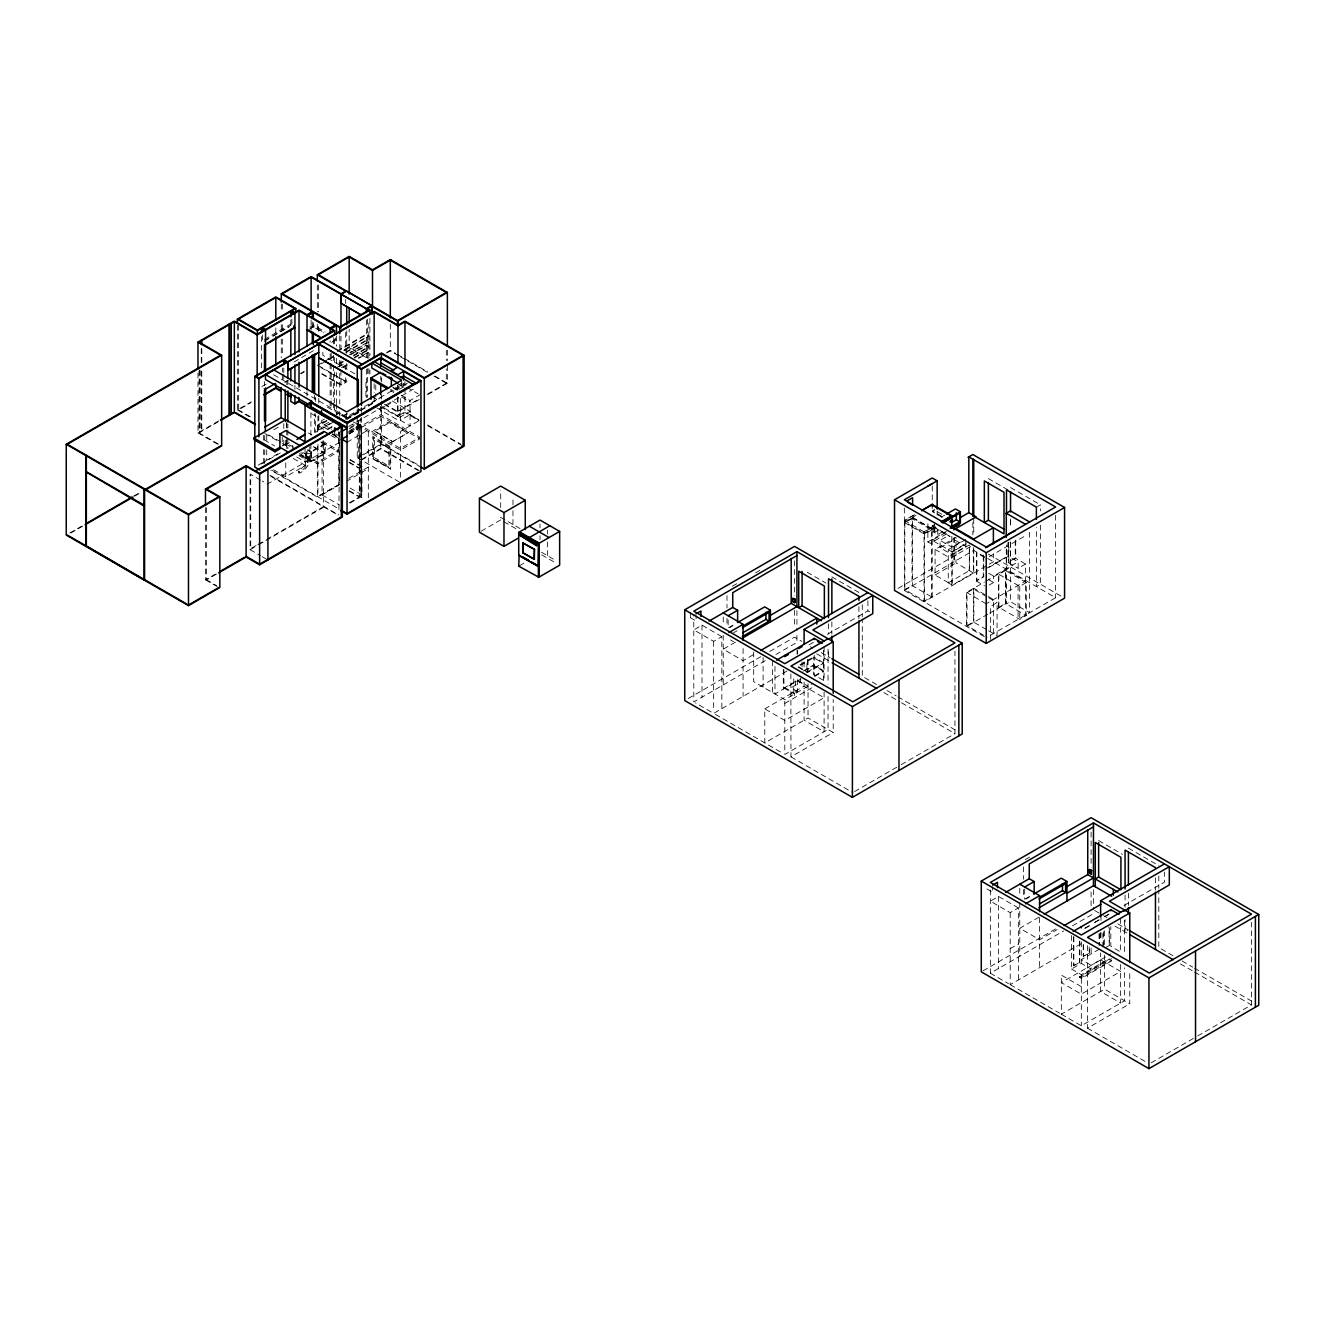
<?xml version="1.0" encoding="UTF-8"?>
<svg xmlns="http://www.w3.org/2000/svg" width="1325" height="1325" viewBox="0 0 1325 1325"><rect width="100%" height="100%" fill="white"/><g stroke="black" fill="none" stroke-linecap="round" stroke-linejoin="round"><path stroke-width="0.75" stroke-dasharray="5 3.75" d="M500.701 507.624L500.701 490.018M512.974 524.501L512.974 506.895M512.974 504.941L512.974 497.107M540.004 539.639L540.004 535.731M540.004 527.897L540.004 523.971M547.374 555.639L547.374 541.942M547.374 534.108L547.374 530.199M946.812 533.793L930.282 543.333L927.881 541.942L927.881 523.342M942.853 531.573L937.752 534.522L934.274 532.501L934.274 523.822M937.752 534.522L937.752 527.565M307.864 457.539C310.199 465.158 297.512 468.421 298.986 473.091C304.485 472.379 313.743 459.725 307.996 457.407C311.839 459.758 306.274 457.688 309.57 459.311M307.963 459.146L308.212 457.291M308.178 459.262L308.477 457.224M308.443 459.361L308.758 457.191M308.725 459.411L308.791 458.433M308.99 458.185L309.056 457.191M309.023 459.427L309.354 457.257M309.321 459.394L309.619 457.34M299.433 472.959L298.324 471.004M349.237 434.087L360.748 426.965M349.071 462.077L359.307 467.973L361.145 466.45L361.145 426.733M349.071 462.541L359.307 468.454L361.973 466.913L361.973 494.921L359.307 496.461L349.071 490.548M294.051 361.99L314.588 349.982M264.288 339.448L290.837 324.112M264.917 340.359L290.837 325.403M264.288 341.337L271.377 337.246M273.132 336.219L289.065 327.027M309.835 327.093L313.346 325.056L325.238 331.929M310.183 328.169L313.346 326.347L324.029 332.509M308.062 330.008L313.346 326.944L323.548 332.84M331.73 342.446L336.484 339.697L332.923 337.643M266.226 384.035L261.257 386.917L265.348 389.268M337.295 350.91L366.362 334.132L368.83 335.556L368.83 319.921M337.295 351.622L366.362 334.844L368.83 336.268L368.83 341.486L350.015 352.351M197.972 373.054L197.972 432.877L218.658 420.936M237.374 325.321L237.374 409.889L251.352 401.823M284.792 382.528L288.303 380.49M300.576 373.402L304.087 371.381M199.032 371L199.032 432.877L219.188 421.234M238.434 325.321L238.434 409.889L250.889 402.701M300.957 373.799L304.336 371.845M344.881 349.369L368.83 335.556M317.304 365.518L322.621 362.454M324.393 361.427L333.237 356.326M343.871 350.181L349.171 347.117L367.505 357.7M321.793 363.547L326.927 360.582M328.633 359.588L333.768 356.624M344.036 350.694L368.83 336.268M345.858 351.92L366.362 340.061L368.83 341.486M345.858 352.616L366.362 340.773L368.83 342.198L368.83 346.471L353.444 355.348M350.015 353.046L368.83 342.198M349.27 354.918L366.362 345.047L368.83 346.471M350.976 354.636L366.362 345.759L368.83 347.183L368.83 351.837L358.562 357.767M343.175 361.278L339.763 363.249L337.295 362.537L339.763 363.961L343.175 361.99M353.444 356.061L368.83 347.183M337.295 367.207L344.136 363.249M354.404 357.336L366.362 350.413L368.83 351.837M339.018 366.926L344.136 363.961M354.404 358.032L366.362 351.125L368.83 352.549L368.83 358.595M341.469 367.638L346.603 364.673M343.175 367.356L348.309 364.392M358.562 358.479L368.83 352.549M69.794 532.998L82.216 525.826M133.659 496.13L140.765 492.039M70.854 532.998L83.276 525.826M134.719 496.13L140.036 493.049M386.751 352.367L390.312 350.313L395.662 353.394M386.751 352.98L390.312 350.926L399.073 355.978M345.659 377.757L345.659 381.882L340.989 384.581L321.644 373.418M321.644 374.031L340.989 385.194L346.719 381.882L346.719 377.807M273.861 429.664L281.016 425.54M324.476 419.015L321.528 420.704L321.528 423.354L331.73 429.25M317.337 431.851L317.337 425.077L326.248 419.942M336.186 414.212L338.637 412.787L353.212 421.201M326.861 420.29L317.337 425.789L323.333 429.25M336.782 414.559L339.25 413.135M289.33 442.716L285.753 444.786L282.291 442.782M326.828 421.019L317.967 426.137L317.967 432.198M328.766 422.261L322.058 426.137L328.882 430.078M341.088 415.156L348.326 418.849M330.074 423.404L314.588 432.348L314.588 413.814M343.175 415.719L346.603 413.748M258.226 465.125L280.37 452.338M343.308 416.265L350.396 412.174M332.857 422.41L315.632 432.348L315.632 413.781M261.108 464.081L280.287 453.001M370.983 403.33L380.805 397.666M327.706 429.002L333.072 425.905M345.577 418.7L375.787 401.127M407.404 383.24L397.898 388.738L392.978 385.906M327.706 429.615L333.072 426.517M345.577 419.313L374.147 402.8L374.147 394.552M346.554 418.982L358.976 411.81M346.902 419.478L360.185 411.81M399.322 389.335L406.146 385.393M348.823 426.402L413.35 389.153M380.706 408.945L390.527 403.28M334.645 431.751L334.645 435.66L339.018 433.126M350.065 427.428L357.203 423.304M349.154 428.969L358.081 423.818L358.081 420.439M299.384 454.773L311.11 461.547L311.143 451.577L324.377 443.941L324.377 453.283L311.143 460.918L300.609 454.823M311.11 461.547L325.271 453.365L325.271 443.925L311.11 452.09L307.764 450.152M349.568 430.708L360.185 424.58M347.796 432.381L360.185 425.226L360.185 419.114M350.098 431.702L360.748 425.557L360.748 418.17M348.939 433.076L380.805 414.675L419.893 437.25L400.548 448.43L354.951 422.211M309.785 446.641L309.785 456.545L305.181 459.212L298.125 455.138M348.939 433.788L361.361 426.617M361.559 426.965L361.559 466.682L361.559 426.965L353.576 422.128M401.193 395.363L410.071 400.498L419.893 394.833M296.668 456.993L305.065 461.829L310.895 458.467L310.895 445.167M339.531 442.401L267.402 484.056L262.217 481.058M397.566 411.379L418.452 399.322M427.163 394.303L446.31 383.24L446.31 368.814M419.213 399.504L398.096 411.694L385.741 404.556M428.008 394.419L447.37 383.24L447.37 362.619M273.646 469.812L285.753 476.801L305.413 465.456L305.413 451.444M347.034 442.219L368.317 429.929L368.317 499.277M299.566 453.581L317.337 463.849L338.223 451.792L338.223 450.136L317.337 462.193L300.825 452.653M371.646 431.784L388.424 422.095L407.669 433.209M380.391 406.643L397.997 416.58L404.953 412.555L419.048 420.688M374.693 431.254L392.713 441.656L374.693 431.254L390.461 421.979L408.481 432.546L390.875 442.898M376.813 407.885L396.457 419.23L410.17 411.313L410.17 414.626L400.349 420.29L400.349 396.308L410.071 401.922M418.269 421.184L400.548 431.403L400.548 480.66M357.203 416.58L357.253 457.705L381.418 443.759L422.509 467.477M358.313 420.572L358.313 457.705L381.418 444.372L420.721 467.062M392.713 441.473L408.481 432.546M361.46 460.123L380.805 448.96L418.12 470.507M372.656 458.665L390.776 469.017L372.656 458.665L372.756 436.389L390.776 446.79L390.66 469.067M348.773 478.325L367.903 467.278L367.903 468.934L347.034 480.975M339.25 432.033L339.25 484.519L317.437 497.123L270.847 470.226M322.058 442.335L322.058 494.921L338.836 485.232L338.637 431.668M256.04 545.569L250.723 548.633L250.723 474.416M257.812 544.542L264.901 540.451M266.673 539.424L323.383 506.68L323.383 440.712M260.478 480.064L250.11 474.068L250.11 549.709L257.133 545.635M258.905 544.625L264.172 541.577M265.944 540.567L323.996 507.044M205.474 507.641L205.474 579.837L217.847 572.698M206.534 507.641L206.534 579.837L216.853 573.874M349.237 502.871L359.307 497.057L359.307 428.273L352.483 424.331M338.918 509.529L339.448 438.558L334.645 435.66M350.098 503.086L360.748 496.941L364.839 499.293M481.19 531.159L500.701 519.897L518.241 530.033M519.582 565.659L524.683 562.711M732.344 586.246L739.483 582.139M755.532 572.864L762.653 568.74M690.342 612.316L690.342 617.682L695.194 614.866M721.843 636.629L702.002 625.168L693.803 629.905L713.645 641.35L721.843 636.629L721.843 708.66M904.346 508.038L904.346 520.443L914.78 514.415M914.846 514.696L904.627 520.592L904.627 521.984L924.27 533.329L935.698 526.737M904.627 521.984L916.039 515.392M984.442 636.696L904.346 590.453L904.346 522.464L915.939 515.773M912.031 518.588L904.843 522.746L904.843 589.691L924.486 601.037L931.69 596.879L931.69 529.934L912.031 518.588L912.031 585.534L931.69 596.879M728.7 627.652L735.557 623.694M729.562 627.669L732.725 625.847M934.738 509.479L932.287 510.903L943.019 517.098M733.553 632.837L737.098 630.783M941.164 517.197L944.742 515.127M932.171 597.161L932.171 526.207L934.622 524.799M934.44 525.76L924.005 531.789L924.005 601.881L993.386 561.817L993.386 553.751M904.346 520.443L924.27 531.938L934.506 526.042M735.458 642.128L723.235 649.184L743.077 660.645L755.366 653.556M924.005 533.809L935.748 527.019M904.346 522.464L924.486 534.091L931.69 529.934M933.164 532.186L933.164 528.095L933.164 532.186L934.804 531.408L934.804 527.333M934.274 532.501L939.375 529.569M927.881 541.942L946.365 531.275M945.669 532.567L932.171 540.352L952.211 551.929L966.306 543.797M965.826 541.229L965.826 546.43L951.83 554.513L940.088 547.738L940.088 540.352L948.832 535.3M948.352 582.685L935.069 575.017L935.069 549.411L956.004 537.321L956.004 562.926L973.345 572.93L973.345 547.54M940.088 547.738L954.099 539.656L965.826 546.43M688.271 698.507L760.881 656.587M769.742 651.469L794.536 637.159L801.658 641.267M960.575 542.074L951.83 547.126L940.088 540.352M965.826 539.507L948.253 549.643L948.253 582.851L952.211 585.137L973.345 572.93M951.83 551.697L965.312 543.912M765.337 660.628L693.803 701.935L693.803 618.659M775.87 654.55L796.921 642.393L796.921 632.472M1036.382 507.144L1040.423 504.808L1040.423 510.92M898.085 588.399L971.093 546.248M813.318 642.393L808.035 645.441L812.888 648.24M827.396 634.261L867.908 610.875L872.761 613.674M904.843 589.691L912.031 585.534M904.346 590.453L973.742 550.388L1055.628 597.741L986.231 637.723M935.069 575.017L956.004 562.926M786.934 671.079L713.645 713.397L695.459 702.879M811.877 657.995L797.65 666.21L807.472 671.891L807.472 659.651M989.179 556.699L1025.533 535.681M948.253 582.851L969.387 570.644L969.387 547.208M802.983 671.146L813.649 664.984L823.487 670.649L823.487 663.345L813.649 657.68L797.65 666.922L807.472 672.603L823.487 663.345M804.755 670.831L813.649 665.68L823.487 671.361L823.487 680.354M823.487 650.409L823.487 662.649L806.908 672.206L806.908 659.966M985.866 568.723L1007.927 555.987L1007.927 542.621M989.03 567.365L1008.342 556.218L1018.163 561.899L1018.163 568.309L1025.533 564.053L1025.533 615.115M783.92 669.92L783.92 688.089L797.087 680.487M800.863 679.013L774.976 693.969L774.976 662.285M984.591 557.444L976.409 552.724L976.409 581.079L983.763 576.839L983.763 554.463M1008.342 542.256L1008.342 562.628L1015.712 558.372L1025.533 564.053M814.593 675.783L823.487 670.649M814.593 676.495L823.487 671.361M988.682 573.245L993.584 576.077L1018.163 561.899M764.79 708.875L804.093 686.184L824.1 697.728L784.798 720.436L764.79 708.875L764.79 742.911L808.035 717.951L833.21 732.493L833.21 699.484M987.887 614.154L966.571 626.46L966.571 592.424L984.376 582.139M986.131 581.128L1005.874 569.733L1025.533 581.079L986.231 603.769M986.926 596.78L973.428 588.979L967.018 592.673L967.018 625.715L983.895 635.453M1005.427 570.528L998.868 574.305L998.868 607.281L1019.753 619.338L1026.295 615.562L1026.295 582.569L1005.427 570.528L1005.427 603.504L1026.295 615.562M797.435 679.708L797.435 691.65L793.758 693.77L793.758 677.853M753.693 651.983L753.693 681.679L784.798 699.633L812.49 683.65M989.179 585.054L993.584 582.503L993.584 576.077M784.798 703.409L814.279 686.383M998.421 608.076L998.421 574.04L1019.753 586.362L1026.295 582.569M988.616 630.783L997.062 635.652L997.062 602.627L990.653 606.32L990.653 639.362M967.018 625.715L973.428 622.005L986.926 629.806M998.868 607.281L1005.427 603.504M989.642 613.144L1005.874 603.769L1005.874 569.733M1029.624 532.286L1029.624 612.746L1010.379 601.649L1006.288 604.001L1006.288 545.652M790.876 673.928L790.959 756.873L833.21 732.493M854.608 791.555L899.41 765.701M901.199 764.658L954.944 733.636L954.944 651.122M1025.318 859.594L1032.457 855.47M1018.378 907.907L998.537 896.462L990.355 901.182L1010.197 912.643L1018.378 907.907L1018.378 979.953M1025.252 898.93L1032.092 894.971M1026.097 898.963L1029.26 897.124M1038.999 917.182L1019.77 928.278L1039.612 939.74L1057.168 929.603M1010.197 948.65L1018.378 943.93M983.034 970.811L1057.433 927.864M990.355 889.953L990.355 973.213L1063.644 930.895M1072.405 925.844L1093.473 913.687M1084.728 928.179L1089.216 925.579M1123.948 905.538L1164.443 882.152L1164.443 872.016M1085.125 928.411L1089.614 925.811M1010.197 912.643L1010.197 984.674L1083.486 942.357M1083.221 944.593L1083.221 956.253L1089.614 953.039L1089.614 947.209M1083.221 956.253L1089.614 953.039M1099.352 949.18L1081.299 959.598L1091.121 965.262L1110.814 953.901M1073.432 936.642L1073.432 965.693L1079.776 962.497L1079.776 941.313M1073.432 965.693L1079.776 962.497M1104.818 948.054L1109.307 945.454L1109.307 926.854M1071.511 935.549L1071.511 969.022L1081.299 963.374L1091.121 969.039L1091.121 965.262M1071.511 969.022L1081.332 974.687L1109.025 958.704M1111.708 960.89L1081.332 978.413L1079.295 977.237L1109.654 958.903M1079.295 977.237L1111.443 958.671M1079.295 976.442L1081.332 977.618L1111.708 960.078M1081.332 986.645L1061.325 975.101L1061.325 1014.188L1104.57 989.228L1129.761 1003.77L1129.761 970.761M1061.325 1014.188L1081.332 1025.749L1124.577 1000.789L1124.577 967.78M1087.51 945.653L1087.51 1028.167L1129.761 1003.77M1151.16 1062.832L1195.945 1036.978M1197.734 1035.951L1251.479 1004.913L1251.479 922.399M1010.544 487.55L1040.423 504.808M988.384 478.607L1008.043 489.952M941.893 514.332L934.738 510.191L932.287 511.599L943.019 517.81M1008.342 562.628L1018.163 568.309M988.284 554.115L1061.126 596.167M932.171 525.495L950.091 536.559L932.171 526.207M912.528 517.429L932.171 528.774M932.171 529.089L912.528 517.744L912.528 585.816M932.336 539.374L934.738 540.766M988.682 579.671L993.584 582.503M935.069 549.411L948.352 557.08L969.304 544.989L969.304 570.595M976.409 581.079L984.591 585.816M988.616 597.757L997.062 602.627M966.571 592.424L987.274 604.382M831.868 576.855L860.488 593.368M807.207 572.251L826.005 583.116M397.45 354.438L402.8 357.518M404.589 358.545L427.76 371.928M434.882 376.035L447.37 383.24M400.812 356.988L406.063 360.019M407.818 361.029L427.064 372.143M434.053 376.168L446.31 383.24M365.849 357.352L349.171 347.73L349.171 329.163M402.684 382.991L406.245 385.045M400.349 383.538L403.628 385.426L403.628 379.762M406.874 387.314L418.269 393.889M398.709 384.018L401.988 385.906M398.709 384.465L403.628 387.298M392.978 387.314L397.898 390.163M392.978 387.778L397.898 390.61M390.527 389.219L394.072 391.273M390.527 390.627L393.807 392.515M354.868 373.816L322.869 355.348L322.869 349.485M392.316 400.995L410.17 411.313M410.17 414.626L418.286 419.296M418.882 419.992L404.953 411.942L397.997 415.967L380.971 406.129M427.594 425.01L460.669 444.107M821.202 652.546L830.096 657.68M876.554 684.512L862.277 676.263L862.277 618.957M887.253 690.689L896.18 695.84M897.969 696.867L955.077 729.843M427.859 425.772L463.088 446.111M318.364 365.518L346.719 381.882M372.209 396.738L378.967 400.647M320.849 367.572L345.659 381.882M384.267 404.39L400.349 413.682L396.457 415.918L396.457 419.23M816.763 653.854L828.523 660.645L828.523 648.372M883.825 692.561L899.824 701.803M901.596 702.83L954.944 733.636M823.487 662.649L813.649 656.968L813.649 674.69L824.1 680.719L824.1 647.246M400.349 420.29L410.071 425.905L410.071 400.498M1128.42 848.133L1158.812 865.689M360.748 410.783L359.009 409.773L359.009 411.131L346.62 418.286L346.62 411.959M1098.624 840.58L1122.557 854.393M273.646 374.793L346.62 416.928L401.574 385.194L401.574 380.225M355.15 422.791L361.973 426.733M327.424 407.189L351.788 421.085M730.423 639.892L733.553 641.697M690.342 617.682L696.072 620.994L696.072 615.628M797.65 680.156L807.472 685.837M802.039 683.468L795.48 679.675L795.48 685.207M519.996 528.559L500.701 517.412L500.701 519.897M419.213 470.524L380.805 448.347L361.46 459.51L358.313 457.705M797.435 691.65L790.876 687.857L800.366 682.392L800.366 676.86M311.524 413.731L316.725 416.746M784.748 687.609L794.586 693.29M783.92 688.089L794.586 693.985L794.586 697.762M541.478 552.227L556.152 560.707M335.705 434.02L339.117 435.991M317.337 425.077L323.333 428.538M332.293 433.706L339.465 437.846L339.465 432.298M541.793 554.893L556.086 563.142M332.293 434.418L339.448 438.558M330.919 435.395L339.564 440.397M357.253 457.705L400.548 482.697M308.41 432.927L311.922 434.948M322.439 441.026L338.223 450.136M321.909 441.987L325.271 443.925M322.439 442.682L338.223 451.792M320.865 441.904L324.377 443.941M350.032 459.543L361.973 466.45M350.032 460.023L361.973 466.913M313.545 446.608L325.271 453.365M313.843 447.188L324.377 453.283M307.632 449.556L311.143 451.577M238.434 409.889L252.197 417.839M237.374 409.889L250.707 417.59M293.885 447.37L286.829 443.295L282.225 445.945L282.225 436.041M302.729 452.471L309.785 456.545M1094.632 910.49L1101.754 914.598M1103.526 915.625L1107.087 917.678M1117.753 923.84L1128.42 930.001L1125.074 931.922L1125.074 919.649M1173.089 955.789L1158.812 947.541L1158.812 890.251M1182.016 960.94L1192.715 967.117M1194.504 968.144L1251.612 1001.12M285.72 443.925L290.755 446.84M280.569 441.788L266.722 433.788L266.722 441.805M264.735 433.474L280.469 442.55M282.225 443.56L289.231 447.618M1114.988 926.109L1128.652 933.992M1180.36 963.855L1192.798 971.043M1194.587 972.07L1251.479 1004.913M350.032 488.031L361.973 494.921M264.155 439.867L274.639 445.929M339.25 484.519L317.337 496.461L317.337 443.958M293.289 458.467L305.413 465.456M349.071 491.144L359.307 497.057M790.959 756.873L852.82 792.582M715.417 714.407L783.125 753.494M1109.307 945.454L1108.892 926.622M322.058 494.921L339.117 504.775M271.757 470.143L339.448 509.231M199.032 432.877L221.656 445.945M197.972 432.877L220.596 445.945M986.877 888.959L992.607 892.272L992.607 886.905M269.985 475.244L338.819 514.994M270.78 476.321L337.842 515.027M1087.51 1028.167L1145.827 1061.838M990.355 973.213L1008.54 983.713M1010.197 984.674L1059.569 1013.178M250.11 549.709L260.478 555.688M262.217 556.699L267.402 559.697M206.534 579.837L216.522 585.6M205.474 579.837L217.118 586.561M1158.812 875.924L1158.812 888.197M1155.466 877.846L1155.466 890.135M1128.42 893.166L1128.42 905.439M1125.074 895.087L1125.074 907.377M1124.577 920.328L1124.577 953.338M1120.635 918.523L1120.635 951.996L1110.814 946.332L1110.814 926.639M1120.635 964.484L1120.635 1003.058L1100.628 991.497L1100.628 952.923M1104.57 930.829L1104.57 944.924M1104.57 954.994L1104.57 989.228M1103.327 931.641L1103.327 947.358M1102.913 933.38L1102.913 947.11M1100.992 916.552L1100.992 920.511M1100.992 932.386L1100.992 940.303M1100.628 932.85L1100.628 940.883M1099.452 933.744L1099.452 945.404M1099.054 933.512L1099.054 945.172M1093.473 889.721L1093.473 909.695M1091.137 947.971L1091.137 953.917M1091.088 832.117L1091.088 867.179M1091.088 891.94L1091.088 908.437M1089.216 946.961L1089.216 952.791M1083.635 944.824L1083.635 956.484M1081.299 941.777L1081.299 963.374M1081.332 974.687L1081.332 977.618M1081.332 978.413L1081.332 1025.749M1079.378 941.065L1079.378 962.265M1073.846 936.874L1073.846 965.925M1055.628 515.226L1055.628 597.741M1040.423 525.164L1040.423 584.226L1036.382 586.561L1036.382 527.499M1039.612 917.695L1039.612 967.681M1024.689 889.075L1024.689 899.311M1023.529 866.832L1023.529 879.237M1023.529 889.572L1023.529 897.853M1019.753 586.362L1019.753 619.338M1019.77 888.28L1019.77 896.478M1019.77 902.607L1019.77 956.236M1018.064 585.385L1018.064 619.338M1015.712 540.153L1015.712 558.372M1015.232 540.567L1015.232 558.107L1008.805 561.817L1008.805 542.339M1010.544 520.129L1010.544 528.277M1010.544 542.538L1010.544 566.967L1006.487 569.303L1006.487 544.857M1010.379 519.135L1010.379 527.383M1010.379 541.826L1010.379 601.649M998.537 896.462L998.537 968.492M993.502 633.532L993.502 599.562L973.858 588.217L973.858 622.253M983.282 555.142L983.282 576.557L976.873 580.267L976.873 552.989M973.742 518.357L973.742 534.372M973.742 549.08L973.742 573.162M973.428 588.979L973.428 622.005M972.865 522.547L972.865 534.919M952.211 551.929L952.211 585.137M951.83 536.31L951.83 585.816M937.156 511.069L937.156 515.11M932.237 486.06L932.237 512.278M924.486 534.091L924.486 601.037M924.27 531.938L924.27 533.329M867.908 600.722L867.908 610.875M862.277 604.631L862.277 616.92M858.931 606.568L858.931 618.841M831.868 621.872L831.868 634.162M828.523 623.81L828.523 634.046M828.042 649.051L828.042 684.114M828.042 696.486L828.042 729.495L784.798 754.472L784.798 699.633M824.1 692.064L824.1 731.781L804.093 720.22L804.093 682.127M814.279 655.345L814.279 675.038M808.035 659.535L808.035 671.626M808.035 683.7L808.035 717.951M804.093 661.871L804.093 669.97M802.039 661.904L802.039 669.191M797.65 649.912L797.65 653.987M796.921 610.61L796.921 630.485M797.087 650.227L797.087 654.252M794.536 560.839L794.536 595.902M794.536 610.345L794.536 626.841M783.323 669.34L783.323 689.149M772.508 660.877L772.508 692.544M763.101 657.415L763.101 687.112M743.077 648.554L743.077 696.403M728.154 619.835L728.154 628.017M726.994 595.538L726.994 607.96M726.994 618.295L726.994 626.576M723.235 617.003L723.235 625.185M723.235 635.288L723.235 684.942M713.645 641.35L713.645 711.326M702.002 625.168L702.002 697.198M447.37 350.247L447.37 360.549M446.31 350.247L446.31 360.549M404.953 381.617L404.953 385.741M404.953 387.794L404.953 412.555M397.997 385.028L397.997 389.749M398.096 397.252L397.997 416.58M397.583 385.161L397.583 389.285M397.566 396.937L397.583 411.976M390.312 324.112L390.312 350.926M381.418 377.741L381.418 381.865M381.418 394.85L381.418 398.991M381.418 401.044L381.418 444.372M380.805 376.151L380.805 380.275M380.805 407.09L380.805 448.96M375.787 384.929L375.787 397.086M374.147 383.637L374.147 392.498M369.89 318.398L369.89 355.531M369.89 369.973L369.89 374.097M368.83 368.665L368.83 376.731M367.423 319.043L367.423 358.247M367.423 368.549L367.423 397.434M366.362 319.971L366.362 357.17M366.362 369.261L366.362 397.483M365.915 382.544L365.915 396.705M361.559 467.162L361.559 495.169M361.46 407.454L361.46 415.47M361.46 417.474L361.361 497.289M361.145 466.913L361.145 494.921M360.748 426.269L360.748 496.941M359.721 428.041L359.721 467.742M359.721 468.222L359.721 496.229M358.313 408.199L358.313 412.323M357.253 409.028L357.253 413.085M346.719 330.919L346.719 353.344M346.719 363.547L346.719 369.658M345.659 299.367L345.659 303.508M345.659 332.376L345.659 350.943M345.659 365.385L345.659 369.509M340.989 336.268L340.989 348.508M340.989 360.731L340.989 368.085M340.989 370.139L340.989 385.194M339.763 335.788L339.763 348.425M339.763 360.4L339.763 368.615M339.763 373.352L339.763 403.86M339.763 411.644L339.763 416.249M336.484 335.97L336.484 346.272M336.484 358.214L336.484 364.839M336.484 372.607L336.484 403.462M336.484 404.042L336.484 414.361M335.424 337.809L335.424 339.697L330.14 342.744L330.14 340.856M334.579 338.902L334.579 347.15M334.579 357.468L334.579 363.663M334.579 371.911L334.579 402.85M334.579 404.92L334.579 413.168M333.519 338.902L333.519 345.096M333.519 355.415L333.519 363.663M333.519 365.717L333.519 400.796M333.519 402.85L333.519 411.098M331.2 353.46L331.2 361.708M331.2 363.779L331.2 398.842M331.2 400.895L331.2 409.16M330.14 353.643L330.14 361.874M330.14 363.928L330.14 398.891M330.14 400.962L330.14 409.177M318.778 398.278L318.778 403.214M318.778 415.603L318.778 432.745M318.364 285.074L318.364 311.888M318.364 326.331L318.364 332.509M317.95 416.199L317.95 425.424M317.967 444.322L317.967 496.825M317.304 285.074L317.304 311.888M317.304 324.261L317.304 330.455M316.89 461.928L316.89 463.584M315.632 397.285L315.632 401.409M314.588 395.281L314.588 399.405M313.346 322.671L313.346 330.455M312.303 322.008L312.303 330.256M311.358 452.123L311.358 457.787M311.11 319.888L311.11 330.207M310.895 412.688L310.895 435.064M307.002 391.72L307.002 395.827M306.588 452.173L306.588 457.837M305.065 448.546L305.065 461.829M294.928 385.36L294.928 389.467M292.692 445.233L292.692 450.914M291.898 318.994L291.898 325.188M290.837 319.905L290.837 326M287.873 380.656L287.873 384.78M287.873 423.901L287.873 428.025M287.873 430.078L287.873 436.256M287.873 438.327L287.873 448.612M286.813 380.54L286.813 384.664M286.813 423.851L286.813 427.975M286.813 430.045L286.813 436.24M286.829 437.349L286.813 448.612M286.366 422.443L286.366 428.455M286.366 440.463L286.366 446.459M285.72 440.132L285.72 445.581M285.753 462.789L285.753 476.801M283.782 368.002L283.782 372.59M283.782 374.18L283.782 382.908M283.782 423.602L283.782 429.78M283.782 440.082L283.782 446.26M282.341 304.104L282.341 312.352M282.341 324.724L282.341 330.919M282.341 339.167L282.341 355.663M282.341 368.035L282.341 372.176M282.341 374.23L282.341 380.424M281.281 304.104L281.281 312.352M281.281 324.724L281.281 330.919M281.281 339.167L281.281 357.733M275.799 327.888L275.799 334.695M266.722 449.804L266.722 459.808M264.735 435.511L264.735 439.585M264.735 449.788L264.735 464.048M264.503 381.633L264.503 385.757M263.675 435.147L263.675 441.341M263.675 449.589L263.675 464.032M262.516 334.993L262.516 342.347M261.456 336.567L261.456 369.559M201.798 348.773L201.798 363.216M201.798 371.464L201.798 431.287M201.267 348.475L201.267 362.901M201.267 371.166L201.267 430.989M200.158 370.354L200.158 432.232M199.628 370.039L199.628 431.933M308.924 457.821A11.776 7.519 -54.1 0 1 298.821 472.048M954.099 537.718L954.099 561.817L954.099 537.735M380.805 416.332L361.46 427.511L400.548 450.069L419.893 438.906L380.805 416.332M1099.054 919.914L1093.075 923.359L1099.054 919.914M1108.892 914.217L1102.913 917.662L1108.892 914.217M1100.628 959.896L1061.325 982.587L1081.332 994.131L1120.635 971.44L1100.628 959.896M389.931 447.27L373.402 437.73L373.402 458.235L389.931 467.791L389.931 447.27M388.888 447.867L374.428 439.519L374.428 457.638L388.888 466.002L388.888 447.867M307.317 453.133A2.385 1.375 0 0 0 311.292 452.471A2.385 1.375 0 0 0 308.311 450.815A2.385 1.375 0 0 0 307.317 453.133M307.317 458.814A2.385 1.375 0 0 0 311.292 458.152A2.385 1.375 0 0 0 308.311 456.496A2.385 1.375 0 0 0 307.317 458.814"/><path stroke-width="1.5" d="M525.263 529.636L525.263 500.287L500.701 486.093L479.418 498.382L479.418 532.186L503.98 546.364L518.174 538.182M559.647 531.408L539.242 543.2L519.582 531.855L540.004 520.062L559.647 531.408L559.647 565.212L538.828 577.236L538.828 566.537L531.54 562.33M951.251 522.713L956.335 519.781L956.335 512.825M951.333 526.688L959.813 521.785L959.813 513.09L942.887 522.895M145.369 489.985L221.656 445.945L221.656 355.183L199.032 342.115L234.343 321.727L257.166 334.91L299.019 310.746L333.519 330.654L254.814 376.333L254.814 467.096L260.131 470.176M419.893 380.755L403.628 371.364L397.898 374.677L391.339 370.901L397.069 367.588L380.805 358.197L361.46 369.36L318.778 344.003L258.905 378.702L254.814 376.333M287.873 370.371L318.778 352.4L287.773 370.304L287.773 361.907L374.147 312.038L374.147 357.419M237.374 323.25L237.374 319.126L275.799 296.949L295.79 308.493L295.79 312.617M281.281 302.034L281.281 293.786L311.11 276.561L341.519 294.133M197.972 368.93L197.972 342.115L234.343 321.114L257.166 334.298L264.503 330.058L261.456 328.318L257.365 330.67L237.374 319.126M275.799 297.562L238.434 319.126L257.365 330.058L294.73 308.493L275.799 297.562L275.799 320.252M340.989 328.12L340.989 294.432L346.719 291.119L371.679 305.661L366.362 308.725L311.11 277.173L282.341 293.786L339.763 326.927L368.83 310.149L341.287 294.249L341.287 303.475L360.996 314.853M317.304 280.95L317.304 274.755L349.171 256.354L372.507 269.836L390.312 259.551L447.37 292.477L447.37 346.123M390.842 259.849L372.507 270.449L349.171 256.967L318.364 274.755L398.096 320.932L398.096 325.056M290.837 311.358L262.516 327.706L265.563 329.445L293.868 313.097L290.837 311.358L290.837 316.824M295.79 308.493L291.898 310.746L294.928 312.501L299.019 310.133L307.002 314.737L312.303 311.69L312.303 317.868M218.575 572.88L246.119 556.997L259.617 564.798L342.347 517.032L342.347 426.269L259.617 474.035L246.119 466.234L206.534 489.074L219.834 496.759L219.834 587.522L188.481 605.624L66.25 535.052L66.25 444.289L220.596 355.183M66.78 444.587L221.656 355.183M340.989 293.819L345.659 291.119L317.304 274.755M313.346 311.69L307.002 315.35L307.002 346.454M313.346 312.303L308.062 315.35L330.14 328.087L335.424 325.039L313.346 312.303L313.346 317.768M267.319 343.092L293.868 327.755L293.868 325.867M265.563 344.715L294.928 327.755M341.287 303.475L361.294 315.085M336.484 325.039L330.14 328.699L330.14 332.376M369.89 314.273L369.89 310.149L339.763 327.54L336.484 325.652L331.2 328.699L334.579 330.654L334.579 334.778M334.579 330.654L315.632 341.585L318.778 343.39L374.147 311.425L397.997 325.205L404.953 321.18L464.148 355.348L464.148 446.111L424.298 469.116L420.721 467.062M258.905 378.089L286.813 361.973L283.782 360.218L255.874 376.333L259.435 378.387M309.851 405.135L265.464 379.513L265.464 374.544L273.646 369.824L346.62 411.959L401.574 380.225L371.795 363.033L371.795 368.002L398.08 383.173M275.285 383.538L265.348 389.268L265.348 431.47M220.397 419.926L233.134 412.572M263.576 394.767L275.799 387.712L280.784 390.61M220.927 420.24L234.343 412.489L255.41 424.662M265.116 394.486L275.799 388.324L280.95 391.306M446.84 292.179L397.566 320.617L397.583 325.337M447.37 292.477L397.583 321.213L371.696 306.274M373.617 311.739L397.997 325.801L404.953 321.793L463.618 355.663M85.761 523.789L131.887 497.157M144.309 489.985L220.596 445.945M294.928 403.264L299.019 400.895L305.413 404.589M85.048 524.799L132.947 497.157M464.148 355.348L424.298 378.354L381.418 353.609L358.313 366.942L361.46 368.748L380.805 357.584L420.952 380.755L420.952 471.534L347.034 514.216L340.542 510.473M290.837 393.277L290.837 401.508L294.928 403.877L299.019 401.508L307.002 406.112M371.795 363.033L374.246 361.626L413.35 384.548M264.569 427.197L281.115 417.64L285.206 419.992L285.206 389.865M310.895 401.624L311.623 401.193L310.895 406.593L310.895 401.624L347.034 422.476L413.35 384.184M305.065 442.418L305.065 405.351L310.895 401.972L347.548 423.139M305.86 442.268L285.72 430.642L279.89 434.004L279.89 448.96L274.971 451.792L253.986 439.685L253.986 438.028L285.62 419.76L304.899 430.907M370.983 399.338L370.983 377.923L380.805 372.259M205.474 505.57L205.474 489.074L246.119 465.622L259.617 473.422L341.287 426.269L341.287 517.032L259.617 564.185L246.119 556.384M253.986 438.028L274.971 450.136L279.89 447.303L288.27 452.14M400.763 377.625L403.628 375.969L416.646 383.488M298.009 438.393L305.081 434.302M296.883 439.519L305.164 434.749M255.377 471.021L323.996 431.403L329.18 434.401M261.356 468.288L323.383 432.463M188.481 514.249L218.791 496.759L205.474 489.074M347.034 422.841L420.423 380.457M66.25 444.289L188.481 514.862L219.834 496.759M420.952 380.755L347.034 423.453L311.276 402.8L306.489 405.566L342.347 426.269M341.287 431.702L347.133 428.323L340.475 424.497M341.287 439.502L347.034 436.074M219.619 571.688L244.347 557.394M424.298 468.52L463.088 446.111L463.088 355.348L424.298 377.757L381.418 352.997L357.253 366.942L357.253 407.007M188.481 605.012L218.791 587.522M418.137 472.545L347.034 513.603L341.8 510.589M479.418 498.382L503.98 512.576L525.263 500.287M518.721 532.352L538.828 543.498L538.364 566.454L518.721 555.109L518.721 532.352L538.828 543.432M518.936 534.753L519.814 534.257L537.271 544.327L536.393 545.668L518.936 534.753L537.271 545.171M518.936 535.598L519.814 534.257M528.543 538.033L549.825 525.743M527.665 539.805L528.543 539.292M522.795 542.919L534.538 549.395L534.273 559.365L522.795 552.74L522.795 542.919L534.538 549.395M522.795 552.74L534.538 559.216M537.271 544.327L536.393 545.668M538.828 577.236L518.721 566.156L519.168 555.192M518.721 566.156L519.582 565.659M518.721 555.457L538.828 566.537M684.727 609.798L794.536 546.397L962.215 643.188L962.215 733.967L852.406 797.352L684.727 700.561L684.727 609.798L852.406 706.589L962.215 643.188M833.21 693.29L833.21 641.714L790.959 666.111L852.82 701.819L954.944 642.873L796.921 551.631L693.803 611.173L784.798 663.692L828.042 638.733M696.072 613.839L700.925 611.024L700.925 616.39M796.921 555.589L732.725 592.656L732.725 607.43L709.074 621.094M968.012 457.324L972.865 454.541L1064.571 507.475L1064.571 598.171L986.231 643.403L894.524 590.453L894.524 499.773L932.237 477.994L937.156 480.826L937.156 509.065M927.881 486.176L932.171 483.708M937.156 480.826L904.346 499.773L986.231 547.043M907.393 500.717L912.61 497.703L912.61 505.09L907.691 502.258M728.154 615.744L737.628 610.262L737.628 622.551M921.736 510.407L932.171 504.378L951.83 515.723L951.83 528.062M921.67 510.754L931.906 504.842L951.549 516.187L951.549 517.595L942.738 522.679M738.986 621.707L764.674 606.883L770.405 610.196L770.405 621.955M728.916 632.538L743.077 624.373L743.077 640.488M742.994 626.013L770.405 610.196M792.747 598.37L795.099 599.198L794.636 602.643L792.747 601.55L792.747 598.37L795.099 599.198M742.431 627.702L769.063 612.332L769.063 621.193L742.431 636.563M792.747 601.55L795.099 602.378M769.974 615.578L791.191 603.322L821.334 620.729M946.53 514.1L955.474 508.932L960.377 511.765L960.377 523.193L951.615 528.244M742.861 632.721L765.933 619.388L769.063 621.193M941.396 521.752L951.83 515.723M941.33 522.1L951.549 516.187M951.449 516.932L960.377 511.765M742.447 638.087L796.921 606.635L796.921 551.631M824.299 618.576L802.089 605.757L798.727 607.678L798.727 571.224L824.365 586.031L824.365 618.427M950.191 521.238L952.642 519.814L950.191 521.951M960.476 517.462L968.823 512.642L976.144 516.866L953.718 529.801M950.124 528.145L952.576 527.433M955.872 526.671L959.449 524.601M760.616 650.509L816.763 618.096L816.763 624.058M1004.466 529.487L988.384 520.212L984.343 522.547L984.343 480.942L1004.002 492.287L1004.002 533.892L973.742 516.352L973.742 459.709M804.093 643.635L804.093 629.458L867.908 592.606M1006.288 537.553L1006.288 513.239L1010.379 510.87L1029.624 521.984M776.616 660.132L814.279 638.385L822.461 643.122M788.276 654.616L784.798 656.604L784.798 655.395M798.677 648.604L802.138 646.6M985.518 547.457L1055.628 506.978L968.823 456.877L968.823 512.642M985.866 547.738L1007.927 535.002M1015.232 530.828L1008.805 534.008M828.738 639.097L872.761 613.674L872.761 595.422L812.888 629.988L833.21 641.714M894.524 499.773L986.231 552.707L1064.571 507.475M981.278 881.075L1091.088 817.674L1258.75 914.482L1258.75 1005.244L1148.941 1068.646L981.278 971.838L981.278 881.075L1148.941 977.883L1258.75 914.482M1129.761 962.513L1129.761 913.008L1087.51 937.388L1149.355 973.113L1251.479 914.151L1093.473 822.924L990.355 882.45L1081.332 934.986L1124.577 910.01M992.607 885.117L997.477 882.317L997.477 887.684M1093.473 826.866L1029.26 863.933L1029.26 878.723L1005.609 892.371M1024.689 887.038L1034.179 881.556L1034.179 893.828M1033.815 893.994L1061.209 878.16L1066.94 881.473L1066.94 901.05M1025.467 903.832L1039.612 895.65L1039.612 911.683M1039.545 897.29L1066.94 881.473M1089.283 869.647L1091.634 870.475L1091.171 873.937L1089.283 872.844L1089.283 869.647L1091.634 870.475M1038.966 898.996L1065.598 883.609L1065.598 892.47L1038.966 907.857M1089.283 872.844L1091.634 873.672M1066.526 886.856L1087.742 874.616L1093.473 877.928L1066.94 893.232M1039.396 903.998L1062.484 890.665L1065.598 892.47M1095.278 886.773L1095.278 842.501L1120.917 857.308L1120.917 889.721L1098.624 877.034L1095.278 878.972L1117.869 892.007M1044.233 914.151L1093.473 885.729L1111.675 896.247M1100.628 916.801L1100.628 900.735L1164.443 863.9M1064.19 925.546L1101.025 904.279M1073.151 931.409L1110.814 909.679L1118.996 914.399M1081.299 927.931L1081.349 926.688M1123.517 911.401L1169.312 884.968L1169.312 866.699L1109.439 901.265L1129.761 913.008M1006.288 513.239L1025.533 524.352M956.335 519.781L959.813 521.785M954.099 527.698L973.742 539.043L993.386 527.698L993.386 543.747M446.31 292.477L390.312 260.164L390.312 317.917M369.89 310.149L367.423 308.725L372.209 305.976L372.209 314.224M281.281 293.786L312.303 311.69M290.837 310.746L294.928 313.097L294.928 354.504M380.805 362.802L393.823 370.321M309.768 330.985L319.954 336.865M382.428 373.186L385.691 375.074M388.937 376.946L392.2 378.834M307.002 330.008L321.246 338.223M322.869 341.651L361.973 364.226M314.588 341.585L357.882 366.578M370.983 377.923L388.755 388.192M370.983 379.347L387.248 388.738M804.093 629.458L824.1 641.002M817.542 641.482L820.821 643.387M261.456 327.706L265.563 330.058L265.563 371.464M831.868 658.707L858.699 674.193M832.1 662.715L876.703 688.453M732.725 607.43L737.628 610.262M723.235 612.912L743.077 624.373M1155.466 867.627L1125.074 850.07L1125.074 888.959M529.354 526.207L549.014 537.553M265.464 374.544L311.623 401.193M310.895 406.593L347.034 427.445M197.972 342.115L221.126 355.481M311.524 407.653L316.725 410.667M287.459 394.452L290.788 396.374M286.117 394.287L291.285 397.268M305.065 405.351L341.817 426.567M337.974 429.78L334.645 427.859L334.645 431.751M341.8 439.204L347.034 442.219M523.077 557.096L528.162 560.028M531.54 561.982L538.828 566.189M523.077 557.444L528.162 560.376M1100.628 900.735L1120.635 912.296M279.89 434.004L300.03 445.631M236.098 412.903L255.41 424.05M1130.208 931.028L1155.234 945.487M1130.44 935.019L1173.254 959.747M1029.26 878.723L1034.179 881.556M1019.77 884.189L1039.612 895.65M67.31 444.289L189.011 514.547M86.34 471.766L144.574 505.405M67.31 535.052L186.726 604.001M86.34 472.081L144.044 506.001M932.171 504.378L932.171 506.398M1255.404 916.42L1255.404 1007.182M1195.531 950.986L1195.531 1041.748M1155.466 892.172L1155.466 949.478M1148.941 977.883L1148.941 1068.646M1128.42 852.223L1128.42 884.968M1128.42 907.492L1128.42 913.621M1113.315 889.373L1113.315 895.236M1110.814 909.679L1110.814 910.888M1098.624 842.601L1098.624 877.034M1093.473 822.924L1093.473 885.729M1091.171 870.74L1091.171 873.937M1089.746 869.382L1089.746 872.579M1087.742 829.682L1087.742 874.616M1062.484 883.576L1062.484 890.665M1036.382 519.35L1036.382 507.144L1006.487 489.886L1006.487 514.315M1010.544 491.625L1010.544 511.98M988.384 482.565L988.384 520.212M986.231 552.707L986.231 643.403M972.865 458.665L972.865 516.369M958.853 645.126L958.853 735.888M898.979 679.692L898.979 770.454M858.931 600.424L858.931 596.333L828.523 578.793L828.523 617.665M858.931 620.895L858.931 678.201M852.406 706.589L852.406 797.352M831.868 578.892L831.868 613.69M831.868 636.199L831.868 642.343M814.279 638.385L814.279 639.594M802.089 571.323L802.089 605.757M794.636 599.463L794.636 602.643M791.191 558.405L791.191 603.322M765.933 612.299L765.933 619.388M539.242 543.2L539.242 577.004M538.314 543.134L538.364 566.454M538.364 566.802L538.364 577.501M534.273 549.544L534.273 559.365M523.06 542.77L523.06 552.591M503.98 512.576L503.98 546.364M424.298 378.354L424.298 469.116M404.953 321.793L404.953 367.174M403.628 371.364L403.628 379.762M397.997 325.801L397.997 362.934M391.339 377.393L391.339 386.37M381.418 353.609L381.418 359.787M380.805 358.197L380.805 366.578M380.706 384.962L380.706 394.618M372.507 270.449L372.507 307.566M371.679 305.661L371.679 313.048M366.362 308.725L366.362 312.418M361.46 369.36L361.46 405.45M358.313 379.314L358.313 406.129M349.171 256.967L349.171 294.1M349.171 308.543L349.171 322.985M347.034 422.476L347.034 514.216M346.719 306.456L346.719 324.807M339.763 327.54L339.763 333.734M339.465 423.072L339.465 426.766M336.484 325.652L336.484 333.9M321.528 410.584L321.528 414.642M318.778 344.003L318.778 396.241M314.588 354.09L314.588 393.227M313.346 332.509L313.346 344.848M313.346 355.133L313.346 392.167M312.303 332.31L312.303 342.628M312.303 355.001L312.303 392.134M311.11 277.173L311.11 312.253M307.002 358.81L307.002 389.666M299.019 310.746L299.019 352.003M299.019 362.305L299.019 387.066M299.019 397.384L299.019 401.508M294.928 364.789L294.928 383.306M294.928 395.645L294.928 403.877M290.837 329.511L290.837 356.243M290.837 368.598L290.837 380.938M287.873 378.602L287.873 361.973L283.782 359.605L283.782 364.64M287.873 390.958L287.873 421.847M285.62 419.76L285.62 421.416M281.115 387.496L281.115 417.64M275.799 336.765L275.799 365.634M275.799 384.2L275.799 388.324M274.971 450.136L274.971 451.792M267.932 469.232L267.932 559.995M265.563 387.91L265.563 420.82M264.503 344.5L264.503 371.315M264.503 389.881L264.503 420.82M261.456 328.318L261.456 332.442M259.617 474.035L259.617 564.798M258.905 378.702L258.905 436.836M257.365 330.67L257.365 334.794M257.166 334.91L257.166 376.168M246.119 466.234L246.119 556.997M234.343 321.727L234.343 412.489M231.262 323.499L231.262 414.261M229.639 324.443L229.639 415.222M229.109 324.145L229.109 414.907M201.798 340.525L201.798 344.649M201.267 340.21L201.267 344.351M188.481 514.862L188.481 605.624M144.574 488.892L144.574 579.671M144.044 489.207L144.044 579.969L86.34 546.033L86.34 455.27M85.81 455.585L85.81 546.347M357.882 380.292L318.778 357.717L357.882 380.292"/></g></svg>
